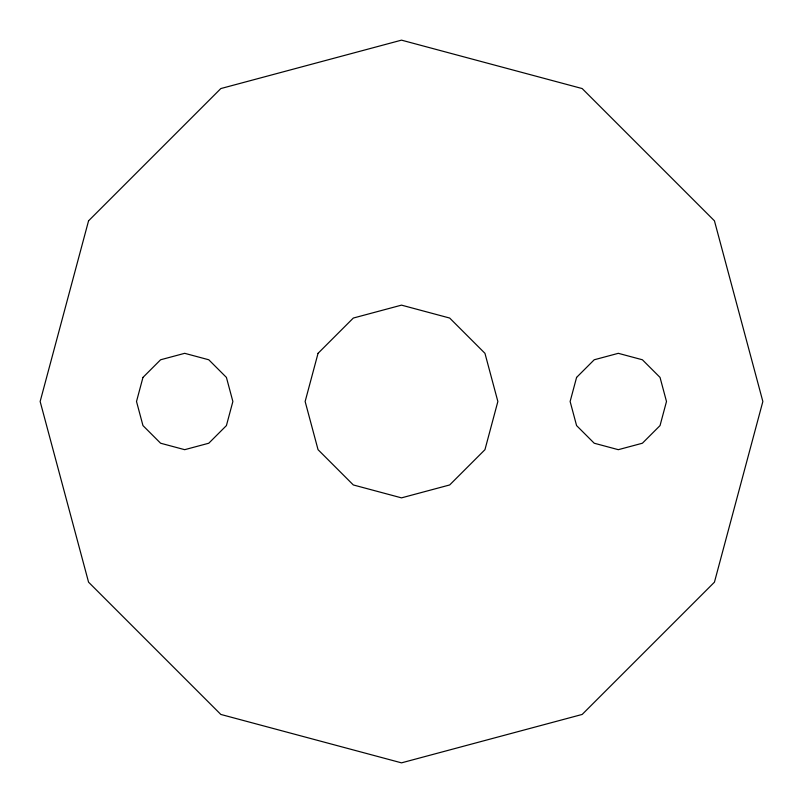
<?xml version="1.0" encoding="UTF-8"?>
<svg xmlns="http://www.w3.org/2000/svg" width="803" height="803" viewBox="0 0 803 803"><rect width="100%" height="100%" fill="white"/><g stroke="black" fill="none" stroke-linecap="round" stroke-linejoin="round"><path stroke-width="1.2" d="M88.561 220.825L40.15 401.5L88.561 582.175L220.825 714.439L401.5 762.85L582.175 714.439L714.439 582.175L762.85 401.5L714.439 220.825L582.175 88.561L401.5 40.15L220.825 88.561L88.561 220.825M142.964 377.41L136.51 401.5L142.964 425.59L160.6 443.226L184.69 449.68L208.78 443.226L226.416 425.59L232.87 401.5L226.416 377.41L208.78 359.774L184.69 353.32L160.6 359.774L142.964 377.41M318.048 353.32L305.14 401.5L318.048 449.68L353.32 484.952L401.5 497.86L449.68 484.952L484.952 449.68L497.86 401.5L484.952 353.32L449.68 318.048L401.5 305.14L353.32 318.048L318.048 353.32M576.584 377.41L570.13 401.5L576.584 425.59L594.22 443.226L618.31 449.68L642.4 443.226L660.036 425.59L666.49 401.5L660.036 377.41L642.4 359.774L618.31 353.32L594.22 359.774L576.584 377.41"/></g></svg>
